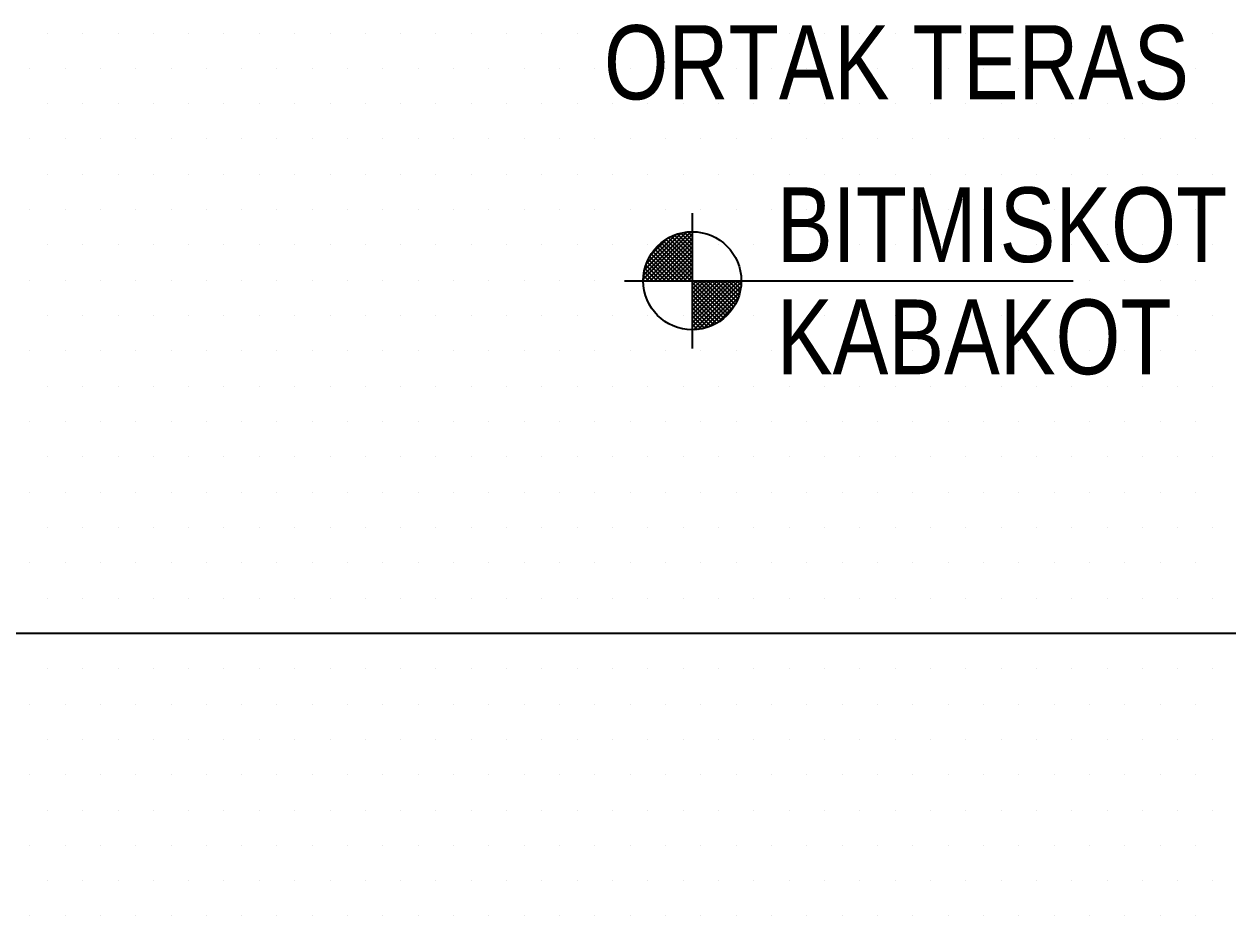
# Model space of a CAD drawing. Header units: millimetres. Extents: x 43168.9 to 43194.6, y -25545.1 to -25543.4.
# Drawn here: x 43180.0426 to 43180.1508, y -25544.3693 to -25544.2891 of the extents above; entities that cross this region are included whole.
import ezdxf

# ---------------------------------------------------------------- set-up
doc = ezdxf.new("R2010")
doc.units = ezdxf.units.MM
doc.header["$LTSCALE"] = 200
doc.linetypes.add('DASHDOT2', pattern=[0.5, 0.25, -0.125, 0, -0.125])
for name, color, linetype in [('aks_sgh', 5, 'DASHDOT2'), ('tarama-zemin_sgh', 197, 'Continuous'), ('yazi-mahal_sgh', 12, 'Continuous')]:
    doc.layers.add(name, color=color, linetype=linetype)
doc.styles.add('text2', font='arial.ttf')

msp = doc.modelspace()

# ---------------------------------------------------------------- linework, layer by layer
at = {"color": 0}
for p, q in [((43180.10265, -25544.30611), (43180.10265, -25544.31829)), ((43180.09656, -25544.3122), (43180.13688, -25544.3122))]:
    msp.add_line(p, q, dxfattribs=at)
for p, q in [((43180.09825, -25544.31207), (43180.10253, -25544.30779)), ((43180.09829, -25544.31166), (43180.10212, -25544.30783)), ((43180.09838, -25544.3112), (43180.10167, -25544.3079)), ((43180.09851, -25544.3122), (43180.10265, -25544.30805)), ((43180.09853, -25544.31066), (43180.10114, -25544.30806)), ((43180.10265, -25544.31008), (43180.10079, -25544.30822)), ((43180.10265, -25544.3097), (43180.10105, -25544.3081)), ((43180.10265, -25544.30933), (43180.10133, -25544.308)), ((43180.10265, -25544.30895), (43180.10162, -25544.30791)), ((43180.10265, -25544.30857), (43180.10194, -25544.30786)), ((43180.10265, -25544.30819), (43180.10227, -25544.30781)), ((43180.10265, -25544.30782), (43180.10263, -25544.30779)), ((43180.09887, -25544.30994), (43180.1004, -25544.30842)), ((43180.09888, -25544.3122), (43180.10265, -25544.30843)), ((43180.09926, -25544.3122), (43180.10265, -25544.3088)), ((43180.10251, -25544.3122), (43180.09947, -25544.30915)), ((43180.09964, -25544.3122), (43180.10265, -25544.30918)), ((43180.10265, -25544.31197), (43180.09966, -25544.30897)), ((43180.10265, -25544.31159), (43180.09986, -25544.3088)), ((43180.10265, -25544.31121), (43180.10007, -25544.30863)), ((43180.10265, -25544.31083), (43180.1003, -25544.30848)), ((43180.10265, -25544.31046), (43180.10053, -25544.30833)), ((43180.10062, -25544.3122), (43180.0987, -25544.31027)), ((43180.101, -25544.3122), (43180.09882, -25544.31002)), ((43180.10138, -25544.3122), (43180.09897, -25544.30979)), ((43180.10176, -25544.3122), (43180.09912, -25544.30957)), ((43180.10213, -25544.3122), (43180.09929, -25544.30936)), ((43180.10001, -25544.3122), (43180.10265, -25544.30956)), ((43180.10039, -25544.3122), (43180.10265, -25544.30994)), ((43180.10077, -25544.3122), (43180.10265, -25544.31031)), ((43180.09911, -25544.3122), (43180.09832, -25544.31141)), ((43180.09949, -25544.3122), (43180.0984, -25544.3111)), ((43180.09987, -25544.3122), (43180.09847, -25544.3108)), ((43180.10025, -25544.3122), (43180.09859, -25544.31054)), ((43180.10115, -25544.3122), (43180.10265, -25544.31069)), ((43180.10152, -25544.3122), (43180.10265, -25544.31107)), ((43180.1019, -25544.3122), (43180.10265, -25544.31144)), ((43180.09836, -25544.3122), (43180.09825, -25544.31209)), ((43180.09874, -25544.3122), (43180.09828, -25544.31174)), ((43180.10228, -25544.3122), (43180.10265, -25544.31182)), ((43180.10265, -25544.31258), (43180.10303, -25544.3122)), ((43180.10265, -25544.31295), (43180.10341, -25544.3122)), ((43180.10265, -25544.31333), (43180.10379, -25544.3122)), ((43180.10265, -25544.31371), (43180.10416, -25544.3122)), ((43180.10265, -25544.31408), (43180.10454, -25544.3122)), ((43180.10265, -25544.31446), (43180.10492, -25544.3122)), ((43180.10265, -25544.31484), (43180.10529, -25544.3122)), ((43180.10265, -25544.31522), (43180.10567, -25544.3122)), ((43180.10265, -25544.31559), (43180.10605, -25544.3122)), ((43180.10265, -25544.31597), (43180.10643, -25544.3122)), ((43180.10265, -25544.31635), (43180.1068, -25544.3122)), ((43180.1057, -25544.31539), (43180.10265, -25544.31234)), ((43180.10278, -25544.3166), (43180.10706, -25544.31232)), ((43180.10588, -25544.31519), (43180.10289, -25544.3122)), ((43180.10606, -25544.31499), (43180.10326, -25544.3122)), ((43180.10622, -25544.31478), (43180.10364, -25544.3122)), ((43180.10637, -25544.31455), (43180.10402, -25544.3122)), ((43180.10652, -25544.31432), (43180.1044, -25544.3122)), ((43180.10664, -25544.31406), (43180.10477, -25544.3122)), ((43180.10675, -25544.3138), (43180.10515, -25544.3122)), ((43180.10685, -25544.31352), (43180.10553, -25544.3122)), ((43180.10694, -25544.31323), (43180.1059, -25544.3122)), ((43180.107, -25544.31291), (43180.10628, -25544.3122)), ((43180.10705, -25544.31259), (43180.10666, -25544.3122)), ((43180.10706, -25544.31223), (43180.10704, -25544.3122)), ((43180.10549, -25544.31556), (43180.10265, -25544.31272)), ((43180.10529, -25544.31573), (43180.10265, -25544.3131)), ((43180.10506, -25544.31588), (43180.10265, -25544.31347)), ((43180.10319, -25544.31657), (43180.10703, -25544.31273)), ((43180.10366, -25544.31648), (43180.10695, -25544.31318)), ((43180.10483, -25544.31603), (43180.10265, -25544.31385)), ((43180.10458, -25544.31615), (43180.10265, -25544.31423)), ((43180.10432, -25544.31627), (43180.10265, -25544.31461)), ((43180.10419, -25544.31632), (43180.10679, -25544.31372)), ((43180.10491, -25544.31598), (43180.10643, -25544.31445)), ((43180.10405, -25544.31638), (43180.10265, -25544.31498)), ((43180.10375, -25544.31645), (43180.10265, -25544.31536)), ((43180.10344, -25544.31653), (43180.10265, -25544.31574)), ((43180.10311, -25544.31657), (43180.10265, -25544.31611)), ((43180.10276, -25544.3166), (43180.10265, -25544.31649))]:
    msp.add_line(p, q)
msp.add_circle((43180.10265, -25544.3122), 0.00441, dxfattribs=at)
at = {"layer": 'aks_sgh'}
msp.add_line((43180.52688, -25544.34392), (43179.72488, -25544.34392), dxfattribs=at)
at = {"layer": 'tarama-zemin_sgh'}
for p, q in [((43180.04469, -25544.28993), (43180.04469, -25544.28993)), ((43180.04786, -25544.28993), (43180.04786, -25544.28993)), ((43180.05104, -25544.28993), (43180.05104, -25544.28993)), ((43180.05421, -25544.28993), (43180.05421, -25544.28993)), ((43180.05739, -25544.28993), (43180.05739, -25544.28993)), ((43180.06056, -25544.28993), (43180.06056, -25544.28993)), ((43180.06374, -25544.28993), (43180.06374, -25544.28993)), ((43180.06691, -25544.28993), (43180.06691, -25544.28993)), ((43180.07009, -25544.28993), (43180.07009, -25544.28993)), ((43180.07326, -25544.28993), (43180.07326, -25544.28993)), ((43180.07644, -25544.28993), (43180.07644, -25544.28993)), ((43180.07961, -25544.28993), (43180.07961, -25544.28993)), ((43180.08279, -25544.28993), (43180.08279, -25544.28993)), ((43180.08596, -25544.28993), (43180.08596, -25544.28993)), ((43180.08914, -25544.28993), (43180.08914, -25544.28993)), ((43180.09231, -25544.28993), (43180.09231, -25544.28993)), ((43180.09549, -25544.28993), (43180.09549, -25544.28993)), ((43180.09866, -25544.28993), (43180.09866, -25544.28993)), ((43180.10184, -25544.28993), (43180.10184, -25544.28993)), ((43180.10501, -25544.28993), (43180.10501, -25544.28993)), ((43180.10819, -25544.28993), (43180.10819, -25544.28993)), ((43180.11136, -25544.28993), (43180.11136, -25544.28993)), ((43180.11454, -25544.28993), (43180.11454, -25544.28993)), ((43180.11771, -25544.28993), (43180.11771, -25544.28993)), ((43180.12089, -25544.28993), (43180.12089, -25544.28993)), ((43180.12406, -25544.28993), (43180.12406, -25544.28993)), ((43180.12724, -25544.28993), (43180.12724, -25544.28993)), ((43180.13041, -25544.28993), (43180.13041, -25544.28993)), ((43180.13359, -25544.28993), (43180.13359, -25544.28993)), ((43180.13676, -25544.28993), (43180.13676, -25544.28993)), ((43180.13994, -25544.28993), (43180.13994, -25544.28993)), ((43180.14311, -25544.28993), (43180.14311, -25544.28993)), ((43180.14629, -25544.28993), (43180.14629, -25544.28993)), ((43180.14946, -25544.28993), (43180.14946, -25544.28993)), ((43180.0431, -25544.2931), (43180.0431, -25544.2931)), ((43180.04627, -25544.2931), (43180.04627, -25544.2931)), ((43180.04945, -25544.2931), (43180.04945, -25544.2931)), ((43180.05262, -25544.2931), (43180.05262, -25544.2931)), ((43180.0558, -25544.2931), (43180.0558, -25544.2931)), ((43180.05897, -25544.2931), (43180.05897, -25544.2931)), ((43180.06215, -25544.2931), (43180.06215, -25544.2931)), ((43180.06532, -25544.2931), (43180.06532, -25544.2931)), ((43180.0685, -25544.2931), (43180.0685, -25544.2931)), ((43180.07167, -25544.2931), (43180.07167, -25544.2931)), ((43180.07485, -25544.2931), (43180.07485, -25544.2931)), ((43180.07802, -25544.2931), (43180.07802, -25544.2931)), ((43180.0812, -25544.2931), (43180.0812, -25544.2931)), ((43180.08437, -25544.2931), (43180.08437, -25544.2931)), ((43180.08755, -25544.2931), (43180.08755, -25544.2931)), ((43180.09072, -25544.2931), (43180.09072, -25544.2931)), ((43180.0939, -25544.2931), (43180.0939, -25544.2931)), ((43180.09707, -25544.2931), (43180.09707, -25544.2931)), ((43180.10025, -25544.2931), (43180.10025, -25544.2931)), ((43180.10342, -25544.2931), (43180.10342, -25544.2931)), ((43180.1066, -25544.2931), (43180.1066, -25544.2931)), ((43180.10977, -25544.2931), (43180.10977, -25544.2931)), ((43180.11295, -25544.2931), (43180.11295, -25544.2931)), ((43180.11612, -25544.2931), (43180.11612, -25544.2931)), ((43180.1193, -25544.2931), (43180.1193, -25544.2931)), ((43180.12247, -25544.2931), (43180.12247, -25544.2931)), ((43180.12565, -25544.2931), (43180.12565, -25544.2931)), ((43180.12882, -25544.2931), (43180.12882, -25544.2931)), ((43180.132, -25544.2931), (43180.132, -25544.2931)), ((43180.13517, -25544.2931), (43180.13517, -25544.2931)), ((43180.13835, -25544.2931), (43180.13835, -25544.2931)), ((43180.14152, -25544.2931), (43180.14152, -25544.2931)), ((43180.1447, -25544.2931), (43180.1447, -25544.2931)), ((43180.14787, -25544.2931), (43180.14787, -25544.2931)), ((43180.04469, -25544.29628), (43180.04469, -25544.29628)), ((43180.04786, -25544.29628), (43180.04786, -25544.29628)), ((43180.05104, -25544.29628), (43180.05104, -25544.29628)), ((43180.05421, -25544.29628), (43180.05421, -25544.29628)), ((43180.05739, -25544.29628), (43180.05739, -25544.29628)), ((43180.06056, -25544.29628), (43180.06056, -25544.29628)), ((43180.06374, -25544.29628), (43180.06374, -25544.29628)), ((43180.06691, -25544.29628), (43180.06691, -25544.29628)), ((43180.07009, -25544.29628), (43180.07009, -25544.29628)), ((43180.07326, -25544.29628), (43180.07326, -25544.29628)), ((43180.07644, -25544.29628), (43180.07644, -25544.29628)), ((43180.07961, -25544.29628), (43180.07961, -25544.29628)), ((43180.08279, -25544.29628), (43180.08279, -25544.29628)), ((43180.08596, -25544.29628), (43180.08596, -25544.29628)), ((43180.08914, -25544.29628), (43180.08914, -25544.29628)), ((43180.09231, -25544.29628), (43180.09231, -25544.29628)), ((43180.09549, -25544.29628), (43180.09549, -25544.29628)), ((43180.09866, -25544.29628), (43180.09866, -25544.29628)), ((43180.10184, -25544.29628), (43180.10184, -25544.29628)), ((43180.10501, -25544.29628), (43180.10501, -25544.29628)), ((43180.10819, -25544.29628), (43180.10819, -25544.29628)), ((43180.11136, -25544.29628), (43180.11136, -25544.29628)), ((43180.11454, -25544.29628), (43180.11454, -25544.29628)), ((43180.11771, -25544.29628), (43180.11771, -25544.29628)), ((43180.12089, -25544.29628), (43180.12089, -25544.29628)), ((43180.12406, -25544.29628), (43180.12406, -25544.29628)), ((43180.12724, -25544.29628), (43180.12724, -25544.29628)), ((43180.13041, -25544.29628), (43180.13041, -25544.29628)), ((43180.13359, -25544.29628), (43180.13359, -25544.29628)), ((43180.13676, -25544.29628), (43180.13676, -25544.29628)), ((43180.13994, -25544.29628), (43180.13994, -25544.29628)), ((43180.14311, -25544.29628), (43180.14311, -25544.29628)), ((43180.14629, -25544.29628), (43180.14629, -25544.29628)), ((43180.14946, -25544.29628), (43180.14946, -25544.29628)), ((43180.0431, -25544.29945), (43180.0431, -25544.29945)), ((43180.04627, -25544.29945), (43180.04627, -25544.29945)), ((43180.04945, -25544.29945), (43180.04945, -25544.29945)), ((43180.05262, -25544.29945), (43180.05262, -25544.29945)), ((43180.0558, -25544.29945), (43180.0558, -25544.29945)), ((43180.05897, -25544.29945), (43180.05897, -25544.29945)), ((43180.06215, -25544.29945), (43180.06215, -25544.29945)), ((43180.06532, -25544.29945), (43180.06532, -25544.29945)), ((43180.0685, -25544.29945), (43180.0685, -25544.29945)), ((43180.07167, -25544.29945), (43180.07167, -25544.29945)), ((43180.07485, -25544.29945), (43180.07485, -25544.29945)), ((43180.07802, -25544.29945), (43180.07802, -25544.29945)), ((43180.0812, -25544.29945), (43180.0812, -25544.29945)), ((43180.08437, -25544.29945), (43180.08437, -25544.29945)), ((43180.08755, -25544.29945), (43180.08755, -25544.29945)), ((43180.09072, -25544.29945), (43180.09072, -25544.29945)), ((43180.0939, -25544.29945), (43180.0939, -25544.29945)), ((43180.09707, -25544.29945), (43180.09707, -25544.29945)), ((43180.10025, -25544.29945), (43180.10025, -25544.29945)), ((43180.10342, -25544.29945), (43180.10342, -25544.29945)), ((43180.1066, -25544.29945), (43180.1066, -25544.29945)), ((43180.10977, -25544.29945), (43180.10977, -25544.29945)), ((43180.11295, -25544.29945), (43180.11295, -25544.29945)), ((43180.11612, -25544.29945), (43180.11612, -25544.29945)), ((43180.1193, -25544.29945), (43180.1193, -25544.29945)), ((43180.12247, -25544.29945), (43180.12247, -25544.29945)), ((43180.12565, -25544.29945), (43180.12565, -25544.29945)), ((43180.12882, -25544.29945), (43180.12882, -25544.29945)), ((43180.132, -25544.29945), (43180.132, -25544.29945)), ((43180.13517, -25544.29945), (43180.13517, -25544.29945)), ((43180.13835, -25544.29945), (43180.13835, -25544.29945)), ((43180.14152, -25544.29945), (43180.14152, -25544.29945)), ((43180.1447, -25544.29945), (43180.1447, -25544.29945)), ((43180.14787, -25544.29945), (43180.14787, -25544.29945)), ((43180.04469, -25544.30263), (43180.04469, -25544.30263)), ((43180.04786, -25544.30263), (43180.04786, -25544.30263)), ((43180.05104, -25544.30263), (43180.05104, -25544.30263)), ((43180.05421, -25544.30263), (43180.05421, -25544.30263)), ((43180.05739, -25544.30263), (43180.05739, -25544.30263)), ((43180.06056, -25544.30263), (43180.06056, -25544.30263)), ((43180.06374, -25544.30263), (43180.06374, -25544.30263)), ((43180.06691, -25544.30263), (43180.06691, -25544.30263)), ((43180.07009, -25544.30263), (43180.07009, -25544.30263)), ((43180.07326, -25544.30263), (43180.07326, -25544.30263)), ((43180.07644, -25544.30263), (43180.07644, -25544.30263)), ((43180.07961, -25544.30263), (43180.07961, -25544.30263)), ((43180.08279, -25544.30263), (43180.08279, -25544.30263)), ((43180.08596, -25544.30263), (43180.08596, -25544.30263)), ((43180.08914, -25544.30263), (43180.08914, -25544.30263)), ((43180.09231, -25544.30263), (43180.09231, -25544.30263)), ((43180.09549, -25544.30263), (43180.09549, -25544.30263)), ((43180.09866, -25544.30263), (43180.09866, -25544.30263)), ((43180.10184, -25544.30263), (43180.10184, -25544.30263)), ((43180.10501, -25544.30263), (43180.10501, -25544.30263)), ((43180.10819, -25544.30263), (43180.10819, -25544.30263)), ((43180.11136, -25544.30263), (43180.11136, -25544.30263)), ((43180.11454, -25544.30263), (43180.11454, -25544.30263)), ((43180.11771, -25544.30263), (43180.11771, -25544.30263)), ((43180.12089, -25544.30263), (43180.12089, -25544.30263)), ((43180.12406, -25544.30263), (43180.12406, -25544.30263)), ((43180.12724, -25544.30263), (43180.12724, -25544.30263)), ((43180.13041, -25544.30263), (43180.13041, -25544.30263)), ((43180.13359, -25544.30263), (43180.13359, -25544.30263)), ((43180.13676, -25544.30263), (43180.13676, -25544.30263)), ((43180.13994, -25544.30263), (43180.13994, -25544.30263)), ((43180.14311, -25544.30263), (43180.14311, -25544.30263)), ((43180.14629, -25544.30263), (43180.14629, -25544.30263)), ((43180.14946, -25544.30263), (43180.14946, -25544.30263)), ((43180.0431, -25544.3058), (43180.0431, -25544.3058)), ((43180.04627, -25544.3058), (43180.04627, -25544.3058)), ((43180.04945, -25544.3058), (43180.04945, -25544.3058)), ((43180.05262, -25544.3058), (43180.05262, -25544.3058)), ((43180.0558, -25544.3058), (43180.0558, -25544.3058)), ((43180.05897, -25544.3058), (43180.05897, -25544.3058)), ((43180.06215, -25544.3058), (43180.06215, -25544.3058)), ((43180.06532, -25544.3058), (43180.06532, -25544.3058)), ((43180.0685, -25544.3058), (43180.0685, -25544.3058)), ((43180.07167, -25544.3058), (43180.07167, -25544.3058)), ((43180.07485, -25544.3058), (43180.07485, -25544.3058)), ((43180.07802, -25544.3058), (43180.07802, -25544.3058)), ((43180.0812, -25544.3058), (43180.0812, -25544.3058)), ((43180.08437, -25544.3058), (43180.08437, -25544.3058)), ((43180.08755, -25544.3058), (43180.08755, -25544.3058)), ((43180.09072, -25544.3058), (43180.09072, -25544.3058)), ((43180.0939, -25544.3058), (43180.0939, -25544.3058)), ((43180.09707, -25544.3058), (43180.09707, -25544.3058)), ((43180.10025, -25544.3058), (43180.10025, -25544.3058)), ((43180.10342, -25544.3058), (43180.10342, -25544.3058)), ((43180.1066, -25544.3058), (43180.1066, -25544.3058)), ((43180.10977, -25544.3058), (43180.10977, -25544.3058)), ((43180.11295, -25544.3058), (43180.11295, -25544.3058)), ((43180.11612, -25544.3058), (43180.11612, -25544.3058)), ((43180.1193, -25544.3058), (43180.1193, -25544.3058)), ((43180.12247, -25544.3058), (43180.12247, -25544.3058)), ((43180.12565, -25544.3058), (43180.12565, -25544.3058)), ((43180.12882, -25544.3058), (43180.12882, -25544.3058)), ((43180.132, -25544.3058), (43180.132, -25544.3058)), ((43180.13517, -25544.3058), (43180.13517, -25544.3058)), ((43180.13835, -25544.3058), (43180.13835, -25544.3058)), ((43180.14152, -25544.3058), (43180.14152, -25544.3058)), ((43180.1447, -25544.3058), (43180.1447, -25544.3058)), ((43180.14787, -25544.3058), (43180.14787, -25544.3058)), ((43180.04469, -25544.30898), (43180.04469, -25544.30898)), ((43180.04786, -25544.30898), (43180.04786, -25544.30898)), ((43180.05104, -25544.30898), (43180.05104, -25544.30898)), ((43180.05421, -25544.30898), (43180.05421, -25544.30898)), ((43180.05739, -25544.30898), (43180.05739, -25544.30898)), ((43180.06056, -25544.30898), (43180.06056, -25544.30898)), ((43180.06374, -25544.30898), (43180.06374, -25544.30898)), ((43180.06691, -25544.30898), (43180.06691, -25544.30898)), ((43180.07009, -25544.30898), (43180.07009, -25544.30898)), ((43180.07326, -25544.30898), (43180.07326, -25544.30898)), ((43180.07644, -25544.30898), (43180.07644, -25544.30898)), ((43180.07961, -25544.30898), (43180.07961, -25544.30898)), ((43180.08279, -25544.30898), (43180.08279, -25544.30898)), ((43180.08596, -25544.30898), (43180.08596, -25544.30898)), ((43180.08914, -25544.30898), (43180.08914, -25544.30898)), ((43180.09231, -25544.30898), (43180.09231, -25544.30898)), ((43180.09549, -25544.30898), (43180.09549, -25544.30898)), ((43180.09866, -25544.30898), (43180.09866, -25544.30898)), ((43180.10184, -25544.30898), (43180.10184, -25544.30898)), ((43180.10501, -25544.30898), (43180.10501, -25544.30898)), ((43180.10819, -25544.30898), (43180.10819, -25544.30898)), ((43180.11136, -25544.30898), (43180.11136, -25544.30898)), ((43180.11454, -25544.30898), (43180.11454, -25544.30898)), ((43180.11771, -25544.30898), (43180.11771, -25544.30898)), ((43180.12089, -25544.30898), (43180.12089, -25544.30898)), ((43180.12406, -25544.30898), (43180.12406, -25544.30898)), ((43180.12724, -25544.30898), (43180.12724, -25544.30898)), ((43180.13041, -25544.30898), (43180.13041, -25544.30898)), ((43180.13359, -25544.30898), (43180.13359, -25544.30898)), ((43180.13676, -25544.30898), (43180.13676, -25544.30898)), ((43180.13994, -25544.30898), (43180.13994, -25544.30898)), ((43180.14311, -25544.30898), (43180.14311, -25544.30898)), ((43180.14629, -25544.30898), (43180.14629, -25544.30898)), ((43180.14946, -25544.30898), (43180.14946, -25544.30898)), ((43180.0431, -25544.31215), (43180.0431, -25544.31215)), ((43180.04627, -25544.31215), (43180.04627, -25544.31215)), ((43180.04945, -25544.31215), (43180.04945, -25544.31215)), ((43180.05262, -25544.31215), (43180.05262, -25544.31215)), ((43180.0558, -25544.31215), (43180.0558, -25544.31215)), ((43180.05897, -25544.31215), (43180.05897, -25544.31215)), ((43180.06215, -25544.31215), (43180.06215, -25544.31215)), ((43180.06532, -25544.31215), (43180.06532, -25544.31215)), ((43180.0685, -25544.31215), (43180.0685, -25544.31215)), ((43180.07167, -25544.31215), (43180.07167, -25544.31215)), ((43180.07485, -25544.31215), (43180.07485, -25544.31215)), ((43180.07802, -25544.31215), (43180.07802, -25544.31215)), ((43180.0812, -25544.31215), (43180.0812, -25544.31215)), ((43180.08437, -25544.31215), (43180.08437, -25544.31215)), ((43180.08755, -25544.31215), (43180.08755, -25544.31215)), ((43180.09072, -25544.31215), (43180.09072, -25544.31215)), ((43180.0939, -25544.31215), (43180.0939, -25544.31215)), ((43180.09707, -25544.31215), (43180.09707, -25544.31215)), ((43180.10025, -25544.31215), (43180.10025, -25544.31215)), ((43180.10342, -25544.31215), (43180.10342, -25544.31215)), ((43180.1066, -25544.31215), (43180.1066, -25544.31215)), ((43180.10977, -25544.31215), (43180.10977, -25544.31215)), ((43180.11295, -25544.31215), (43180.11295, -25544.31215)), ((43180.11612, -25544.31215), (43180.11612, -25544.31215)), ((43180.1193, -25544.31215), (43180.1193, -25544.31215)), ((43180.12247, -25544.31215), (43180.12247, -25544.31215)), ((43180.12565, -25544.31215), (43180.12565, -25544.31215)), ((43180.12882, -25544.31215), (43180.12882, -25544.31215)), ((43180.132, -25544.31215), (43180.132, -25544.31215)), ((43180.13517, -25544.31215), (43180.13517, -25544.31215)), ((43180.13835, -25544.31215), (43180.13835, -25544.31215)), ((43180.14152, -25544.31215), (43180.14152, -25544.31215)), ((43180.1447, -25544.31215), (43180.1447, -25544.31215)), ((43180.14787, -25544.31215), (43180.14787, -25544.31215)), ((43180.04469, -25544.31533), (43180.04469, -25544.31533)), ((43180.04786, -25544.31533), (43180.04786, -25544.31533)), ((43180.05104, -25544.31533), (43180.05104, -25544.31533)), ((43180.05421, -25544.31533), (43180.05421, -25544.31533)), ((43180.05739, -25544.31533), (43180.05739, -25544.31533)), ((43180.06056, -25544.31533), (43180.06056, -25544.31533)), ((43180.06374, -25544.31533), (43180.06374, -25544.31533)), ((43180.06691, -25544.31533), (43180.06691, -25544.31533)), ((43180.07009, -25544.31533), (43180.07009, -25544.31533)), ((43180.07326, -25544.31533), (43180.07326, -25544.31533)), ((43180.07644, -25544.31533), (43180.07644, -25544.31533)), ((43180.07961, -25544.31533), (43180.07961, -25544.31533)), ((43180.08279, -25544.31533), (43180.08279, -25544.31533)), ((43180.08596, -25544.31533), (43180.08596, -25544.31533)), ((43180.08914, -25544.31533), (43180.08914, -25544.31533)), ((43180.09231, -25544.31533), (43180.09231, -25544.31533)), ((43180.09549, -25544.31533), (43180.09549, -25544.31533)), ((43180.09866, -25544.31533), (43180.09866, -25544.31533)), ((43180.10184, -25544.31533), (43180.10184, -25544.31533)), ((43180.10501, -25544.31533), (43180.10501, -25544.31533)), ((43180.10819, -25544.31533), (43180.10819, -25544.31533)), ((43180.11136, -25544.31533), (43180.11136, -25544.31533)), ((43180.11454, -25544.31533), (43180.11454, -25544.31533)), ((43180.11771, -25544.31533), (43180.11771, -25544.31533)), ((43180.12089, -25544.31533), (43180.12089, -25544.31533)), ((43180.12406, -25544.31533), (43180.12406, -25544.31533)), ((43180.12724, -25544.31533), (43180.12724, -25544.31533)), ((43180.13041, -25544.31533), (43180.13041, -25544.31533)), ((43180.13359, -25544.31533), (43180.13359, -25544.31533)), ((43180.13676, -25544.31533), (43180.13676, -25544.31533)), ((43180.13994, -25544.31533), (43180.13994, -25544.31533)), ((43180.14311, -25544.31533), (43180.14311, -25544.31533)), ((43180.14629, -25544.31533), (43180.14629, -25544.31533)), ((43180.14946, -25544.31533), (43180.14946, -25544.31533)), ((43180.0431, -25544.3185), (43180.0431, -25544.3185)), ((43180.04627, -25544.3185), (43180.04627, -25544.3185)), ((43180.04945, -25544.3185), (43180.04945, -25544.3185)), ((43180.05262, -25544.3185), (43180.05262, -25544.3185)), ((43180.0558, -25544.3185), (43180.0558, -25544.3185)), ((43180.05897, -25544.3185), (43180.05897, -25544.3185)), ((43180.06215, -25544.3185), (43180.06215, -25544.3185)), ((43180.06532, -25544.3185), (43180.06532, -25544.3185)), ((43180.0685, -25544.3185), (43180.0685, -25544.3185)), ((43180.07167, -25544.3185), (43180.07167, -25544.3185)), ((43180.07485, -25544.3185), (43180.07485, -25544.3185)), ((43180.07802, -25544.3185), (43180.07802, -25544.3185)), ((43180.0812, -25544.3185), (43180.0812, -25544.3185)), ((43180.08437, -25544.3185), (43180.08437, -25544.3185)), ((43180.08755, -25544.3185), (43180.08755, -25544.3185)), ((43180.09072, -25544.3185), (43180.09072, -25544.3185)), ((43180.0939, -25544.3185), (43180.0939, -25544.3185)), ((43180.09707, -25544.3185), (43180.09707, -25544.3185)), ((43180.10025, -25544.3185), (43180.10025, -25544.3185)), ((43180.10342, -25544.3185), (43180.10342, -25544.3185)), ((43180.1066, -25544.3185), (43180.1066, -25544.3185)), ((43180.10977, -25544.3185), (43180.10977, -25544.3185)), ((43180.11295, -25544.3185), (43180.11295, -25544.3185)), ((43180.11612, -25544.3185), (43180.11612, -25544.3185)), ((43180.1193, -25544.3185), (43180.1193, -25544.3185)), ((43180.12247, -25544.3185), (43180.12247, -25544.3185)), ((43180.12565, -25544.3185), (43180.12565, -25544.3185)), ((43180.12882, -25544.3185), (43180.12882, -25544.3185)), ((43180.132, -25544.3185), (43180.132, -25544.3185)), ((43180.13517, -25544.3185), (43180.13517, -25544.3185)), ((43180.13835, -25544.3185), (43180.13835, -25544.3185)), ((43180.14152, -25544.3185), (43180.14152, -25544.3185)), ((43180.1447, -25544.3185), (43180.1447, -25544.3185)), ((43180.14787, -25544.3185), (43180.14787, -25544.3185)), ((43180.04469, -25544.32168), (43180.04469, -25544.32168)), ((43180.04786, -25544.32168), (43180.04786, -25544.32168)), ((43180.05104, -25544.32168), (43180.05104, -25544.32168)), ((43180.05421, -25544.32168), (43180.05421, -25544.32168)), ((43180.05739, -25544.32168), (43180.05739, -25544.32168)), ((43180.06056, -25544.32168), (43180.06056, -25544.32168)), ((43180.06374, -25544.32168), (43180.06374, -25544.32168)), ((43180.06691, -25544.32168), (43180.06691, -25544.32168)), ((43180.07009, -25544.32168), (43180.07009, -25544.32168)), ((43180.07326, -25544.32168), (43180.07326, -25544.32168)), ((43180.07644, -25544.32168), (43180.07644, -25544.32168)), ((43180.07961, -25544.32168), (43180.07961, -25544.32168)), ((43180.08279, -25544.32168), (43180.08279, -25544.32168)), ((43180.08596, -25544.32168), (43180.08596, -25544.32168)), ((43180.08914, -25544.32168), (43180.08914, -25544.32168)), ((43180.09231, -25544.32168), (43180.09231, -25544.32168)), ((43180.09549, -25544.32168), (43180.09549, -25544.32168)), ((43180.09866, -25544.32168), (43180.09866, -25544.32168)), ((43180.10184, -25544.32168), (43180.10184, -25544.32168)), ((43180.10501, -25544.32168), (43180.10501, -25544.32168)), ((43180.10819, -25544.32168), (43180.10819, -25544.32168)), ((43180.11136, -25544.32168), (43180.11136, -25544.32168)), ((43180.11454, -25544.32168), (43180.11454, -25544.32168)), ((43180.11771, -25544.32168), (43180.11771, -25544.32168)), ((43180.12089, -25544.32168), (43180.12089, -25544.32168)), ((43180.12406, -25544.32168), (43180.12406, -25544.32168)), ((43180.12724, -25544.32168), (43180.12724, -25544.32168)), ((43180.13041, -25544.32168), (43180.13041, -25544.32168)), ((43180.13359, -25544.32168), (43180.13359, -25544.32168)), ((43180.13676, -25544.32168), (43180.13676, -25544.32168)), ((43180.13994, -25544.32168), (43180.13994, -25544.32168)), ((43180.14311, -25544.32168), (43180.14311, -25544.32168)), ((43180.14629, -25544.32168), (43180.14629, -25544.32168)), ((43180.14946, -25544.32168), (43180.14946, -25544.32168)), ((43180.0431, -25544.32485), (43180.0431, -25544.32485)), ((43180.04627, -25544.32485), (43180.04627, -25544.32485)), ((43180.04945, -25544.32485), (43180.04945, -25544.32485)), ((43180.05262, -25544.32485), (43180.05262, -25544.32485)), ((43180.0558, -25544.32485), (43180.0558, -25544.32485)), ((43180.05897, -25544.32485), (43180.05897, -25544.32485)), ((43180.06215, -25544.32485), (43180.06215, -25544.32485)), ((43180.06532, -25544.32485), (43180.06532, -25544.32485)), ((43180.0685, -25544.32485), (43180.0685, -25544.32485)), ((43180.07167, -25544.32485), (43180.07167, -25544.32485)), ((43180.07485, -25544.32485), (43180.07485, -25544.32485)), ((43180.07802, -25544.32485), (43180.07802, -25544.32485)), ((43180.0812, -25544.32485), (43180.0812, -25544.32485)), ((43180.08437, -25544.32485), (43180.08437, -25544.32485)), ((43180.08755, -25544.32485), (43180.08755, -25544.32485)), ((43180.09072, -25544.32485), (43180.09072, -25544.32485)), ((43180.0939, -25544.32485), (43180.0939, -25544.32485)), ((43180.09707, -25544.32485), (43180.09707, -25544.32485)), ((43180.10025, -25544.32485), (43180.10025, -25544.32485)), ((43180.10342, -25544.32485), (43180.10342, -25544.32485)), ((43180.1066, -25544.32485), (43180.1066, -25544.32485)), ((43180.10977, -25544.32485), (43180.10977, -25544.32485)), ((43180.11295, -25544.32485), (43180.11295, -25544.32485)), ((43180.11612, -25544.32485), (43180.11612, -25544.32485)), ((43180.1193, -25544.32485), (43180.1193, -25544.32485)), ((43180.12247, -25544.32485), (43180.12247, -25544.32485)), ((43180.12565, -25544.32485), (43180.12565, -25544.32485)), ((43180.12882, -25544.32485), (43180.12882, -25544.32485)), ((43180.132, -25544.32485), (43180.132, -25544.32485)), ((43180.13517, -25544.32485), (43180.13517, -25544.32485)), ((43180.13835, -25544.32485), (43180.13835, -25544.32485)), ((43180.14152, -25544.32485), (43180.14152, -25544.32485)), ((43180.1447, -25544.32485), (43180.1447, -25544.32485)), ((43180.14787, -25544.32485), (43180.14787, -25544.32485)), ((43180.04469, -25544.32803), (43180.04469, -25544.32803)), ((43180.04786, -25544.32803), (43180.04786, -25544.32803)), ((43180.05104, -25544.32803), (43180.05104, -25544.32803)), ((43180.05421, -25544.32803), (43180.05421, -25544.32803)), ((43180.05739, -25544.32803), (43180.05739, -25544.32803)), ((43180.06056, -25544.32803), (43180.06056, -25544.32803)), ((43180.06374, -25544.32803), (43180.06374, -25544.32803)), ((43180.06691, -25544.32803), (43180.06691, -25544.32803)), ((43180.07009, -25544.32803), (43180.07009, -25544.32803)), ((43180.07326, -25544.32803), (43180.07326, -25544.32803)), ((43180.07644, -25544.32803), (43180.07644, -25544.32803)), ((43180.07961, -25544.32803), (43180.07961, -25544.32803)), ((43180.08279, -25544.32803), (43180.08279, -25544.32803)), ((43180.08596, -25544.32803), (43180.08596, -25544.32803)), ((43180.08914, -25544.32803), (43180.08914, -25544.32803)), ((43180.09231, -25544.32803), (43180.09231, -25544.32803)), ((43180.09549, -25544.32803), (43180.09549, -25544.32803)), ((43180.09866, -25544.32803), (43180.09866, -25544.32803)), ((43180.10184, -25544.32803), (43180.10184, -25544.32803)), ((43180.10501, -25544.32803), (43180.10501, -25544.32803)), ((43180.10819, -25544.32803), (43180.10819, -25544.32803)), ((43180.11136, -25544.32803), (43180.11136, -25544.32803)), ((43180.11454, -25544.32803), (43180.11454, -25544.32803)), ((43180.11771, -25544.32803), (43180.11771, -25544.32803)), ((43180.12089, -25544.32803), (43180.12089, -25544.32803)), ((43180.12406, -25544.32803), (43180.12406, -25544.32803)), ((43180.12724, -25544.32803), (43180.12724, -25544.32803)), ((43180.13041, -25544.32803), (43180.13041, -25544.32803)), ((43180.13359, -25544.32803), (43180.13359, -25544.32803)), ((43180.13676, -25544.32803), (43180.13676, -25544.32803)), ((43180.13994, -25544.32803), (43180.13994, -25544.32803)), ((43180.14311, -25544.32803), (43180.14311, -25544.32803)), ((43180.14629, -25544.32803), (43180.14629, -25544.32803)), ((43180.14946, -25544.32803), (43180.14946, -25544.32803)), ((43180.0431, -25544.3312), (43180.0431, -25544.3312)), ((43180.04627, -25544.3312), (43180.04627, -25544.3312)), ((43180.04945, -25544.3312), (43180.04945, -25544.3312)), ((43180.05262, -25544.3312), (43180.05262, -25544.3312)), ((43180.0558, -25544.3312), (43180.0558, -25544.3312)), ((43180.05897, -25544.3312), (43180.05897, -25544.3312)), ((43180.06215, -25544.3312), (43180.06215, -25544.3312)), ((43180.06532, -25544.3312), (43180.06532, -25544.3312)), ((43180.0685, -25544.3312), (43180.0685, -25544.3312)), ((43180.07167, -25544.3312), (43180.07167, -25544.3312)), ((43180.07485, -25544.3312), (43180.07485, -25544.3312)), ((43180.07802, -25544.3312), (43180.07802, -25544.3312)), ((43180.0812, -25544.3312), (43180.0812, -25544.3312)), ((43180.08437, -25544.3312), (43180.08437, -25544.3312)), ((43180.08755, -25544.3312), (43180.08755, -25544.3312)), ((43180.09072, -25544.3312), (43180.09072, -25544.3312)), ((43180.0939, -25544.3312), (43180.0939, -25544.3312)), ((43180.09707, -25544.3312), (43180.09707, -25544.3312)), ((43180.10025, -25544.3312), (43180.10025, -25544.3312)), ((43180.10342, -25544.3312), (43180.10342, -25544.3312)), ((43180.1066, -25544.3312), (43180.1066, -25544.3312)), ((43180.10977, -25544.3312), (43180.10977, -25544.3312)), ((43180.11295, -25544.3312), (43180.11295, -25544.3312)), ((43180.11612, -25544.3312), (43180.11612, -25544.3312)), ((43180.1193, -25544.3312), (43180.1193, -25544.3312)), ((43180.12247, -25544.3312), (43180.12247, -25544.3312)), ((43180.12565, -25544.3312), (43180.12565, -25544.3312)), ((43180.12882, -25544.3312), (43180.12882, -25544.3312)), ((43180.132, -25544.3312), (43180.132, -25544.3312)), ((43180.13517, -25544.3312), (43180.13517, -25544.3312)), ((43180.13835, -25544.3312), (43180.13835, -25544.3312)), ((43180.14152, -25544.3312), (43180.14152, -25544.3312)), ((43180.1447, -25544.3312), (43180.1447, -25544.3312)), ((43180.14787, -25544.3312), (43180.14787, -25544.3312)), ((43180.04469, -25544.33438), (43180.04469, -25544.33438)), ((43180.04786, -25544.33438), (43180.04786, -25544.33438)), ((43180.05104, -25544.33438), (43180.05104, -25544.33438)), ((43180.05421, -25544.33438), (43180.05421, -25544.33438)), ((43180.05739, -25544.33438), (43180.05739, -25544.33438)), ((43180.06056, -25544.33438), (43180.06056, -25544.33438)), ((43180.06374, -25544.33438), (43180.06374, -25544.33438)), ((43180.06691, -25544.33438), (43180.06691, -25544.33438)), ((43180.07009, -25544.33438), (43180.07009, -25544.33438)), ((43180.07326, -25544.33438), (43180.07326, -25544.33438)), ((43180.07644, -25544.33438), (43180.07644, -25544.33438)), ((43180.07961, -25544.33438), (43180.07961, -25544.33438)), ((43180.08279, -25544.33438), (43180.08279, -25544.33438)), ((43180.08596, -25544.33438), (43180.08596, -25544.33438)), ((43180.08914, -25544.33438), (43180.08914, -25544.33438)), ((43180.09231, -25544.33438), (43180.09231, -25544.33438)), ((43180.09549, -25544.33438), (43180.09549, -25544.33438)), ((43180.09866, -25544.33438), (43180.09866, -25544.33438)), ((43180.10184, -25544.33438), (43180.10184, -25544.33438)), ((43180.10501, -25544.33438), (43180.10501, -25544.33438)), ((43180.10819, -25544.33438), (43180.10819, -25544.33438)), ((43180.11136, -25544.33438), (43180.11136, -25544.33438)), ((43180.11454, -25544.33438), (43180.11454, -25544.33438)), ((43180.11771, -25544.33438), (43180.11771, -25544.33438)), ((43180.12089, -25544.33438), (43180.12089, -25544.33438)), ((43180.12406, -25544.33438), (43180.12406, -25544.33438)), ((43180.12724, -25544.33438), (43180.12724, -25544.33438)), ((43180.13041, -25544.33438), (43180.13041, -25544.33438)), ((43180.13359, -25544.33438), (43180.13359, -25544.33438)), ((43180.13676, -25544.33438), (43180.13676, -25544.33438)), ((43180.13994, -25544.33438), (43180.13994, -25544.33438)), ((43180.14311, -25544.33438), (43180.14311, -25544.33438)), ((43180.14629, -25544.33438), (43180.14629, -25544.33438)), ((43180.14946, -25544.33438), (43180.14946, -25544.33438)), ((43180.0431, -25544.33755), (43180.0431, -25544.33755)), ((43180.04627, -25544.33755), (43180.04627, -25544.33755)), ((43180.04945, -25544.33755), (43180.04945, -25544.33755)), ((43180.05262, -25544.33755), (43180.05262, -25544.33755)), ((43180.0558, -25544.33755), (43180.0558, -25544.33755)), ((43180.05897, -25544.33755), (43180.05897, -25544.33755)), ((43180.06215, -25544.33755), (43180.06215, -25544.33755)), ((43180.06532, -25544.33755), (43180.06532, -25544.33755)), ((43180.0685, -25544.33755), (43180.0685, -25544.33755)), ((43180.07167, -25544.33755), (43180.07167, -25544.33755)), ((43180.07485, -25544.33755), (43180.07485, -25544.33755)), ((43180.07802, -25544.33755), (43180.07802, -25544.33755)), ((43180.0812, -25544.33755), (43180.0812, -25544.33755)), ((43180.08437, -25544.33755), (43180.08437, -25544.33755)), ((43180.08755, -25544.33755), (43180.08755, -25544.33755)), ((43180.09072, -25544.33755), (43180.09072, -25544.33755)), ((43180.0939, -25544.33755), (43180.0939, -25544.33755)), ((43180.09707, -25544.33755), (43180.09707, -25544.33755)), ((43180.10025, -25544.33755), (43180.10025, -25544.33755)), ((43180.10342, -25544.33755), (43180.10342, -25544.33755)), ((43180.1066, -25544.33755), (43180.1066, -25544.33755)), ((43180.10977, -25544.33755), (43180.10977, -25544.33755)), ((43180.11295, -25544.33755), (43180.11295, -25544.33755)), ((43180.11612, -25544.33755), (43180.11612, -25544.33755)), ((43180.1193, -25544.33755), (43180.1193, -25544.33755)), ((43180.12247, -25544.33755), (43180.12247, -25544.33755)), ((43180.12565, -25544.33755), (43180.12565, -25544.33755)), ((43180.12882, -25544.33755), (43180.12882, -25544.33755)), ((43180.132, -25544.33755), (43180.132, -25544.33755)), ((43180.13517, -25544.33755), (43180.13517, -25544.33755)), ((43180.13835, -25544.33755), (43180.13835, -25544.33755)), ((43180.14152, -25544.33755), (43180.14152, -25544.33755)), ((43180.1447, -25544.33755), (43180.1447, -25544.33755)), ((43180.14787, -25544.33755), (43180.14787, -25544.33755)), ((43180.04469, -25544.34073), (43180.04469, -25544.34073)), ((43180.04786, -25544.34073), (43180.04786, -25544.34073)), ((43180.05104, -25544.34073), (43180.05104, -25544.34073)), ((43180.05421, -25544.34073), (43180.05421, -25544.34073)), ((43180.05739, -25544.34073), (43180.05739, -25544.34073)), ((43180.06056, -25544.34073), (43180.06056, -25544.34073)), ((43180.06374, -25544.34073), (43180.06374, -25544.34073)), ((43180.06691, -25544.34073), (43180.06691, -25544.34073)), ((43180.07009, -25544.34073), (43180.07009, -25544.34073)), ((43180.07326, -25544.34073), (43180.07326, -25544.34073)), ((43180.07644, -25544.34073), (43180.07644, -25544.34073)), ((43180.07961, -25544.34073), (43180.07961, -25544.34073)), ((43180.08279, -25544.34073), (43180.08279, -25544.34073)), ((43180.08596, -25544.34073), (43180.08596, -25544.34073)), ((43180.08914, -25544.34073), (43180.08914, -25544.34073)), ((43180.09231, -25544.34073), (43180.09231, -25544.34073)), ((43180.09549, -25544.34073), (43180.09549, -25544.34073)), ((43180.09866, -25544.34073), (43180.09866, -25544.34073)), ((43180.10184, -25544.34073), (43180.10184, -25544.34073)), ((43180.10501, -25544.34073), (43180.10501, -25544.34073)), ((43180.10819, -25544.34073), (43180.10819, -25544.34073)), ((43180.11136, -25544.34073), (43180.11136, -25544.34073)), ((43180.11454, -25544.34073), (43180.11454, -25544.34073)), ((43180.11771, -25544.34073), (43180.11771, -25544.34073)), ((43180.12089, -25544.34073), (43180.12089, -25544.34073)), ((43180.12406, -25544.34073), (43180.12406, -25544.34073)), ((43180.12724, -25544.34073), (43180.12724, -25544.34073)), ((43180.13041, -25544.34073), (43180.13041, -25544.34073)), ((43180.13359, -25544.34073), (43180.13359, -25544.34073)), ((43180.13676, -25544.34073), (43180.13676, -25544.34073)), ((43180.13994, -25544.34073), (43180.13994, -25544.34073)), ((43180.14311, -25544.34073), (43180.14311, -25544.34073)), ((43180.14629, -25544.34073), (43180.14629, -25544.34073)), ((43180.14946, -25544.34073), (43180.14946, -25544.34073)), ((43180.0431, -25544.3439), (43180.0431, -25544.3439)), ((43180.04627, -25544.3439), (43180.04627, -25544.3439)), ((43180.04945, -25544.3439), (43180.04945, -25544.3439)), ((43180.05262, -25544.3439), (43180.05262, -25544.3439)), ((43180.0558, -25544.3439), (43180.0558, -25544.3439)), ((43180.05897, -25544.3439), (43180.05897, -25544.3439)), ((43180.06215, -25544.3439), (43180.06215, -25544.3439)), ((43180.06532, -25544.3439), (43180.06532, -25544.3439)), ((43180.0685, -25544.3439), (43180.0685, -25544.3439)), ((43180.07167, -25544.3439), (43180.07167, -25544.3439)), ((43180.07485, -25544.3439), (43180.07485, -25544.3439)), ((43180.07802, -25544.3439), (43180.07802, -25544.3439)), ((43180.0812, -25544.3439), (43180.0812, -25544.3439)), ((43180.08437, -25544.3439), (43180.08437, -25544.3439)), ((43180.08755, -25544.3439), (43180.08755, -25544.3439)), ((43180.09072, -25544.3439), (43180.09072, -25544.3439)), ((43180.0939, -25544.3439), (43180.0939, -25544.3439)), ((43180.09707, -25544.3439), (43180.09707, -25544.3439)), ((43180.10025, -25544.3439), (43180.10025, -25544.3439)), ((43180.10342, -25544.3439), (43180.10342, -25544.3439)), ((43180.1066, -25544.3439), (43180.1066, -25544.3439)), ((43180.10977, -25544.3439), (43180.10977, -25544.3439)), ((43180.11295, -25544.3439), (43180.11295, -25544.3439)), ((43180.11612, -25544.3439), (43180.11612, -25544.3439)), ((43180.1193, -25544.3439), (43180.1193, -25544.3439)), ((43180.12247, -25544.3439), (43180.12247, -25544.3439)), ((43180.12565, -25544.3439), (43180.12565, -25544.3439)), ((43180.12882, -25544.3439), (43180.12882, -25544.3439)), ((43180.132, -25544.3439), (43180.132, -25544.3439)), ((43180.13517, -25544.3439), (43180.13517, -25544.3439)), ((43180.13835, -25544.3439), (43180.13835, -25544.3439)), ((43180.14152, -25544.3439), (43180.14152, -25544.3439)), ((43180.1447, -25544.3439), (43180.1447, -25544.3439)), ((43180.14787, -25544.3439), (43180.14787, -25544.3439)), ((43180.04469, -25544.34708), (43180.04469, -25544.34708)), ((43180.04786, -25544.34708), (43180.04786, -25544.34708)), ((43180.05104, -25544.34708), (43180.05104, -25544.34708)), ((43180.05421, -25544.34708), (43180.05421, -25544.34708)), ((43180.05739, -25544.34708), (43180.05739, -25544.34708)), ((43180.06056, -25544.34708), (43180.06056, -25544.34708)), ((43180.06374, -25544.34708), (43180.06374, -25544.34708)), ((43180.06691, -25544.34708), (43180.06691, -25544.34708)), ((43180.07009, -25544.34708), (43180.07009, -25544.34708)), ((43180.07326, -25544.34708), (43180.07326, -25544.34708)), ((43180.07644, -25544.34708), (43180.07644, -25544.34708)), ((43180.07961, -25544.34708), (43180.07961, -25544.34708)), ((43180.08279, -25544.34708), (43180.08279, -25544.34708)), ((43180.08596, -25544.34708), (43180.08596, -25544.34708)), ((43180.08914, -25544.34708), (43180.08914, -25544.34708)), ((43180.09231, -25544.34708), (43180.09231, -25544.34708)), ((43180.09549, -25544.34708), (43180.09549, -25544.34708)), ((43180.09866, -25544.34708), (43180.09866, -25544.34708)), ((43180.10184, -25544.34708), (43180.10184, -25544.34708)), ((43180.10501, -25544.34708), (43180.10501, -25544.34708)), ((43180.10819, -25544.34708), (43180.10819, -25544.34708)), ((43180.11136, -25544.34708), (43180.11136, -25544.34708)), ((43180.11454, -25544.34708), (43180.11454, -25544.34708)), ((43180.11771, -25544.34708), (43180.11771, -25544.34708)), ((43180.12089, -25544.34708), (43180.12089, -25544.34708)), ((43180.12406, -25544.34708), (43180.12406, -25544.34708)), ((43180.12724, -25544.34708), (43180.12724, -25544.34708)), ((43180.13041, -25544.34708), (43180.13041, -25544.34708)), ((43180.13359, -25544.34708), (43180.13359, -25544.34708)), ((43180.13676, -25544.34708), (43180.13676, -25544.34708)), ((43180.13994, -25544.34708), (43180.13994, -25544.34708)), ((43180.14311, -25544.34708), (43180.14311, -25544.34708)), ((43180.14629, -25544.34708), (43180.14629, -25544.34708)), ((43180.14946, -25544.34708), (43180.14946, -25544.34708)), ((43180.0431, -25544.35025), (43180.0431, -25544.35025)), ((43180.04627, -25544.35025), (43180.04627, -25544.35025)), ((43180.04945, -25544.35025), (43180.04945, -25544.35025)), ((43180.05262, -25544.35025), (43180.05262, -25544.35025)), ((43180.0558, -25544.35025), (43180.0558, -25544.35025)), ((43180.05897, -25544.35025), (43180.05897, -25544.35025)), ((43180.06215, -25544.35025), (43180.06215, -25544.35025)), ((43180.06532, -25544.35025), (43180.06532, -25544.35025)), ((43180.0685, -25544.35025), (43180.0685, -25544.35025)), ((43180.07167, -25544.35025), (43180.07167, -25544.35025)), ((43180.07485, -25544.35025), (43180.07485, -25544.35025)), ((43180.07802, -25544.35025), (43180.07802, -25544.35025)), ((43180.0812, -25544.35025), (43180.0812, -25544.35025)), ((43180.08437, -25544.35025), (43180.08437, -25544.35025)), ((43180.08755, -25544.35025), (43180.08755, -25544.35025)), ((43180.09072, -25544.35025), (43180.09072, -25544.35025)), ((43180.0939, -25544.35025), (43180.0939, -25544.35025)), ((43180.09707, -25544.35025), (43180.09707, -25544.35025)), ((43180.10025, -25544.35025), (43180.10025, -25544.35025)), ((43180.10342, -25544.35025), (43180.10342, -25544.35025)), ((43180.1066, -25544.35025), (43180.1066, -25544.35025)), ((43180.10977, -25544.35025), (43180.10977, -25544.35025)), ((43180.11295, -25544.35025), (43180.11295, -25544.35025)), ((43180.11612, -25544.35025), (43180.11612, -25544.35025)), ((43180.1193, -25544.35025), (43180.1193, -25544.35025)), ((43180.12247, -25544.35025), (43180.12247, -25544.35025)), ((43180.12565, -25544.35025), (43180.12565, -25544.35025)), ((43180.12882, -25544.35025), (43180.12882, -25544.35025)), ((43180.132, -25544.35025), (43180.132, -25544.35025)), ((43180.13517, -25544.35025), (43180.13517, -25544.35025)), ((43180.13835, -25544.35025), (43180.13835, -25544.35025)), ((43180.14152, -25544.35025), (43180.14152, -25544.35025)), ((43180.1447, -25544.35025), (43180.1447, -25544.35025)), ((43180.14787, -25544.35025), (43180.14787, -25544.35025)), ((43180.04469, -25544.35343), (43180.04469, -25544.35343)), ((43180.04786, -25544.35343), (43180.04786, -25544.35343)), ((43180.05104, -25544.35343), (43180.05104, -25544.35343)), ((43180.05421, -25544.35343), (43180.05421, -25544.35343)), ((43180.05739, -25544.35343), (43180.05739, -25544.35343)), ((43180.06056, -25544.35343), (43180.06056, -25544.35343)), ((43180.06374, -25544.35343), (43180.06374, -25544.35343)), ((43180.06691, -25544.35343), (43180.06691, -25544.35343)), ((43180.07009, -25544.35343), (43180.07009, -25544.35343)), ((43180.07326, -25544.35343), (43180.07326, -25544.35343)), ((43180.07644, -25544.35343), (43180.07644, -25544.35343)), ((43180.07961, -25544.35343), (43180.07961, -25544.35343)), ((43180.08279, -25544.35343), (43180.08279, -25544.35343)), ((43180.08596, -25544.35343), (43180.08596, -25544.35343)), ((43180.08914, -25544.35343), (43180.08914, -25544.35343)), ((43180.09231, -25544.35343), (43180.09231, -25544.35343)), ((43180.09549, -25544.35343), (43180.09549, -25544.35343)), ((43180.09866, -25544.35343), (43180.09866, -25544.35343)), ((43180.10184, -25544.35343), (43180.10184, -25544.35343)), ((43180.10501, -25544.35343), (43180.10501, -25544.35343)), ((43180.10819, -25544.35343), (43180.10819, -25544.35343)), ((43180.11136, -25544.35343), (43180.11136, -25544.35343)), ((43180.11454, -25544.35343), (43180.11454, -25544.35343)), ((43180.11771, -25544.35343), (43180.11771, -25544.35343)), ((43180.12089, -25544.35343), (43180.12089, -25544.35343)), ((43180.12406, -25544.35343), (43180.12406, -25544.35343)), ((43180.12724, -25544.35343), (43180.12724, -25544.35343)), ((43180.13041, -25544.35343), (43180.13041, -25544.35343)), ((43180.13359, -25544.35343), (43180.13359, -25544.35343)), ((43180.13676, -25544.35343), (43180.13676, -25544.35343)), ((43180.13994, -25544.35343), (43180.13994, -25544.35343)), ((43180.14311, -25544.35343), (43180.14311, -25544.35343)), ((43180.14629, -25544.35343), (43180.14629, -25544.35343)), ((43180.14946, -25544.35343), (43180.14946, -25544.35343)), ((43180.0431, -25544.3566), (43180.0431, -25544.3566)), ((43180.04627, -25544.3566), (43180.04627, -25544.3566)), ((43180.04945, -25544.3566), (43180.04945, -25544.3566)), ((43180.05262, -25544.3566), (43180.05262, -25544.3566)), ((43180.0558, -25544.3566), (43180.0558, -25544.3566)), ((43180.05897, -25544.3566), (43180.05897, -25544.3566)), ((43180.06215, -25544.3566), (43180.06215, -25544.3566)), ((43180.06532, -25544.3566), (43180.06532, -25544.3566)), ((43180.0685, -25544.3566), (43180.0685, -25544.3566)), ((43180.07167, -25544.3566), (43180.07167, -25544.3566)), ((43180.07485, -25544.3566), (43180.07485, -25544.3566)), ((43180.07802, -25544.3566), (43180.07802, -25544.3566)), ((43180.0812, -25544.3566), (43180.0812, -25544.3566)), ((43180.08437, -25544.3566), (43180.08437, -25544.3566)), ((43180.08755, -25544.3566), (43180.08755, -25544.3566)), ((43180.09072, -25544.3566), (43180.09072, -25544.3566)), ((43180.0939, -25544.3566), (43180.0939, -25544.3566)), ((43180.09707, -25544.3566), (43180.09707, -25544.3566)), ((43180.10025, -25544.3566), (43180.10025, -25544.3566)), ((43180.10342, -25544.3566), (43180.10342, -25544.3566)), ((43180.1066, -25544.3566), (43180.1066, -25544.3566)), ((43180.10977, -25544.3566), (43180.10977, -25544.3566)), ((43180.11295, -25544.3566), (43180.11295, -25544.3566)), ((43180.11612, -25544.3566), (43180.11612, -25544.3566)), ((43180.1193, -25544.3566), (43180.1193, -25544.3566)), ((43180.12247, -25544.3566), (43180.12247, -25544.3566)), ((43180.12565, -25544.3566), (43180.12565, -25544.3566)), ((43180.12882, -25544.3566), (43180.12882, -25544.3566)), ((43180.132, -25544.3566), (43180.132, -25544.3566)), ((43180.13517, -25544.3566), (43180.13517, -25544.3566)), ((43180.13835, -25544.3566), (43180.13835, -25544.3566)), ((43180.14152, -25544.3566), (43180.14152, -25544.3566)), ((43180.1447, -25544.3566), (43180.1447, -25544.3566)), ((43180.14787, -25544.3566), (43180.14787, -25544.3566)), ((43180.04469, -25544.35978), (43180.04469, -25544.35978)), ((43180.04786, -25544.35978), (43180.04786, -25544.35978)), ((43180.05104, -25544.35978), (43180.05104, -25544.35978)), ((43180.05421, -25544.35978), (43180.05421, -25544.35978)), ((43180.05739, -25544.35978), (43180.05739, -25544.35978)), ((43180.06056, -25544.35978), (43180.06056, -25544.35978)), ((43180.06374, -25544.35978), (43180.06374, -25544.35978)), ((43180.06691, -25544.35978), (43180.06691, -25544.35978)), ((43180.07009, -25544.35978), (43180.07009, -25544.35978)), ((43180.07326, -25544.35978), (43180.07326, -25544.35978)), ((43180.07644, -25544.35978), (43180.07644, -25544.35978)), ((43180.07961, -25544.35978), (43180.07961, -25544.35978)), ((43180.08279, -25544.35978), (43180.08279, -25544.35978)), ((43180.08596, -25544.35978), (43180.08596, -25544.35978)), ((43180.08914, -25544.35978), (43180.08914, -25544.35978)), ((43180.09231, -25544.35978), (43180.09231, -25544.35978)), ((43180.09549, -25544.35978), (43180.09549, -25544.35978)), ((43180.09866, -25544.35978), (43180.09866, -25544.35978)), ((43180.10184, -25544.35978), (43180.10184, -25544.35978)), ((43180.10501, -25544.35978), (43180.10501, -25544.35978)), ((43180.10819, -25544.35978), (43180.10819, -25544.35978)), ((43180.11136, -25544.35978), (43180.11136, -25544.35978)), ((43180.11454, -25544.35978), (43180.11454, -25544.35978)), ((43180.11771, -25544.35978), (43180.11771, -25544.35978)), ((43180.12089, -25544.35978), (43180.12089, -25544.35978)), ((43180.12406, -25544.35978), (43180.12406, -25544.35978)), ((43180.12724, -25544.35978), (43180.12724, -25544.35978)), ((43180.13041, -25544.35978), (43180.13041, -25544.35978)), ((43180.13359, -25544.35978), (43180.13359, -25544.35978)), ((43180.13676, -25544.35978), (43180.13676, -25544.35978)), ((43180.13994, -25544.35978), (43180.13994, -25544.35978)), ((43180.14311, -25544.35978), (43180.14311, -25544.35978)), ((43180.14629, -25544.35978), (43180.14629, -25544.35978)), ((43180.14946, -25544.35978), (43180.14946, -25544.35978)), ((43180.0431, -25544.36295), (43180.0431, -25544.36295)), ((43180.04627, -25544.36295), (43180.04627, -25544.36295)), ((43180.04945, -25544.36295), (43180.04945, -25544.36295)), ((43180.05262, -25544.36295), (43180.05262, -25544.36295)), ((43180.0558, -25544.36295), (43180.0558, -25544.36295)), ((43180.05897, -25544.36295), (43180.05897, -25544.36295)), ((43180.06215, -25544.36295), (43180.06215, -25544.36295)), ((43180.06532, -25544.36295), (43180.06532, -25544.36295)), ((43180.0685, -25544.36295), (43180.0685, -25544.36295)), ((43180.07167, -25544.36295), (43180.07167, -25544.36295)), ((43180.07485, -25544.36295), (43180.07485, -25544.36295)), ((43180.07802, -25544.36295), (43180.07802, -25544.36295)), ((43180.0812, -25544.36295), (43180.0812, -25544.36295)), ((43180.08437, -25544.36295), (43180.08437, -25544.36295)), ((43180.08755, -25544.36295), (43180.08755, -25544.36295)), ((43180.09072, -25544.36295), (43180.09072, -25544.36295)), ((43180.0939, -25544.36295), (43180.0939, -25544.36295)), ((43180.09707, -25544.36295), (43180.09707, -25544.36295)), ((43180.10025, -25544.36295), (43180.10025, -25544.36295)), ((43180.10342, -25544.36295), (43180.10342, -25544.36295)), ((43180.1066, -25544.36295), (43180.1066, -25544.36295)), ((43180.10977, -25544.36295), (43180.10977, -25544.36295)), ((43180.11295, -25544.36295), (43180.11295, -25544.36295)), ((43180.11612, -25544.36295), (43180.11612, -25544.36295)), ((43180.1193, -25544.36295), (43180.1193, -25544.36295)), ((43180.12247, -25544.36295), (43180.12247, -25544.36295)), ((43180.12565, -25544.36295), (43180.12565, -25544.36295)), ((43180.12882, -25544.36295), (43180.12882, -25544.36295)), ((43180.132, -25544.36295), (43180.132, -25544.36295)), ((43180.13517, -25544.36295), (43180.13517, -25544.36295)), ((43180.13835, -25544.36295), (43180.13835, -25544.36295)), ((43180.14152, -25544.36295), (43180.14152, -25544.36295)), ((43180.1447, -25544.36295), (43180.1447, -25544.36295)), ((43180.14787, -25544.36295), (43180.14787, -25544.36295)), ((43180.04469, -25544.36613), (43180.04469, -25544.36613)), ((43180.04786, -25544.36613), (43180.04786, -25544.36613)), ((43180.05104, -25544.36613), (43180.05104, -25544.36613)), ((43180.05421, -25544.36613), (43180.05421, -25544.36613)), ((43180.05739, -25544.36613), (43180.05739, -25544.36613)), ((43180.06056, -25544.36613), (43180.06056, -25544.36613)), ((43180.06374, -25544.36613), (43180.06374, -25544.36613)), ((43180.06691, -25544.36613), (43180.06691, -25544.36613)), ((43180.07009, -25544.36613), (43180.07009, -25544.36613)), ((43180.07326, -25544.36613), (43180.07326, -25544.36613)), ((43180.07644, -25544.36613), (43180.07644, -25544.36613)), ((43180.07961, -25544.36613), (43180.07961, -25544.36613)), ((43180.08279, -25544.36613), (43180.08279, -25544.36613)), ((43180.08596, -25544.36613), (43180.08596, -25544.36613)), ((43180.08914, -25544.36613), (43180.08914, -25544.36613)), ((43180.09231, -25544.36613), (43180.09231, -25544.36613)), ((43180.09549, -25544.36613), (43180.09549, -25544.36613)), ((43180.09866, -25544.36613), (43180.09866, -25544.36613)), ((43180.10184, -25544.36613), (43180.10184, -25544.36613)), ((43180.10501, -25544.36613), (43180.10501, -25544.36613)), ((43180.10819, -25544.36613), (43180.10819, -25544.36613)), ((43180.11136, -25544.36613), (43180.11136, -25544.36613)), ((43180.11454, -25544.36613), (43180.11454, -25544.36613)), ((43180.11771, -25544.36613), (43180.11771, -25544.36613)), ((43180.12089, -25544.36613), (43180.12089, -25544.36613)), ((43180.12406, -25544.36613), (43180.12406, -25544.36613)), ((43180.12724, -25544.36613), (43180.12724, -25544.36613)), ((43180.13041, -25544.36613), (43180.13041, -25544.36613)), ((43180.13359, -25544.36613), (43180.13359, -25544.36613)), ((43180.13676, -25544.36613), (43180.13676, -25544.36613)), ((43180.13994, -25544.36613), (43180.13994, -25544.36613)), ((43180.14311, -25544.36613), (43180.14311, -25544.36613)), ((43180.14629, -25544.36613), (43180.14629, -25544.36613)), ((43180.14946, -25544.36613), (43180.14946, -25544.36613)), ((43180.0431, -25544.3693), (43180.0431, -25544.3693)), ((43180.04627, -25544.3693), (43180.04627, -25544.3693)), ((43180.04945, -25544.3693), (43180.04945, -25544.3693)), ((43180.05262, -25544.3693), (43180.05262, -25544.3693)), ((43180.0558, -25544.3693), (43180.0558, -25544.3693)), ((43180.05897, -25544.3693), (43180.05897, -25544.3693)), ((43180.06215, -25544.3693), (43180.06215, -25544.3693)), ((43180.06532, -25544.3693), (43180.06532, -25544.3693)), ((43180.0685, -25544.3693), (43180.0685, -25544.3693)), ((43180.07167, -25544.3693), (43180.07167, -25544.3693)), ((43180.07485, -25544.3693), (43180.07485, -25544.3693)), ((43180.07802, -25544.3693), (43180.07802, -25544.3693)), ((43180.0812, -25544.3693), (43180.0812, -25544.3693)), ((43180.08437, -25544.3693), (43180.08437, -25544.3693)), ((43180.08755, -25544.3693), (43180.08755, -25544.3693)), ((43180.09072, -25544.3693), (43180.09072, -25544.3693)), ((43180.0939, -25544.3693), (43180.0939, -25544.3693)), ((43180.09707, -25544.3693), (43180.09707, -25544.3693)), ((43180.10025, -25544.3693), (43180.10025, -25544.3693)), ((43180.10342, -25544.3693), (43180.10342, -25544.3693)), ((43180.1066, -25544.3693), (43180.1066, -25544.3693)), ((43180.10977, -25544.3693), (43180.10977, -25544.3693)), ((43180.11295, -25544.3693), (43180.11295, -25544.3693)), ((43180.11612, -25544.3693), (43180.11612, -25544.3693)), ((43180.1193, -25544.3693), (43180.1193, -25544.3693)), ((43180.12247, -25544.3693), (43180.12247, -25544.3693)), ((43180.12565, -25544.3693), (43180.12565, -25544.3693)), ((43180.12882, -25544.3693), (43180.12882, -25544.3693)), ((43180.132, -25544.3693), (43180.132, -25544.3693)), ((43180.13517, -25544.3693), (43180.13517, -25544.3693)), ((43180.13835, -25544.3693), (43180.13835, -25544.3693)), ((43180.14152, -25544.3693), (43180.14152, -25544.3693)), ((43180.1447, -25544.3693), (43180.1447, -25544.3693)), ((43180.14787, -25544.3693), (43180.14787, -25544.3693))]:
    msp.add_line(p, q, dxfattribs=at)

# ---------------------------------------------------------------- texts
at = {"color": 0, "style": 'text2', "width": 0.8}
for tag, p, s in [('BITMISKOT', (43180.11026, -25544.31052), '+0,10'), ('KABAKOT', (43180.11026, -25544.3206), '±0,00')]:
    msp.add_attdef(tag, p, s, height=0.00672, dxfattribs=at)
at = {"layer": 'yazi-mahal_sgh', "color": 252, "style": 'text2', "width": 0.8}
msp.add_text('ORTAK TERAS', height=0.0066667, dxfattribs=at).set_placement((43180.09472, -25544.29589))

doc.saveas('drawing.dxf')
